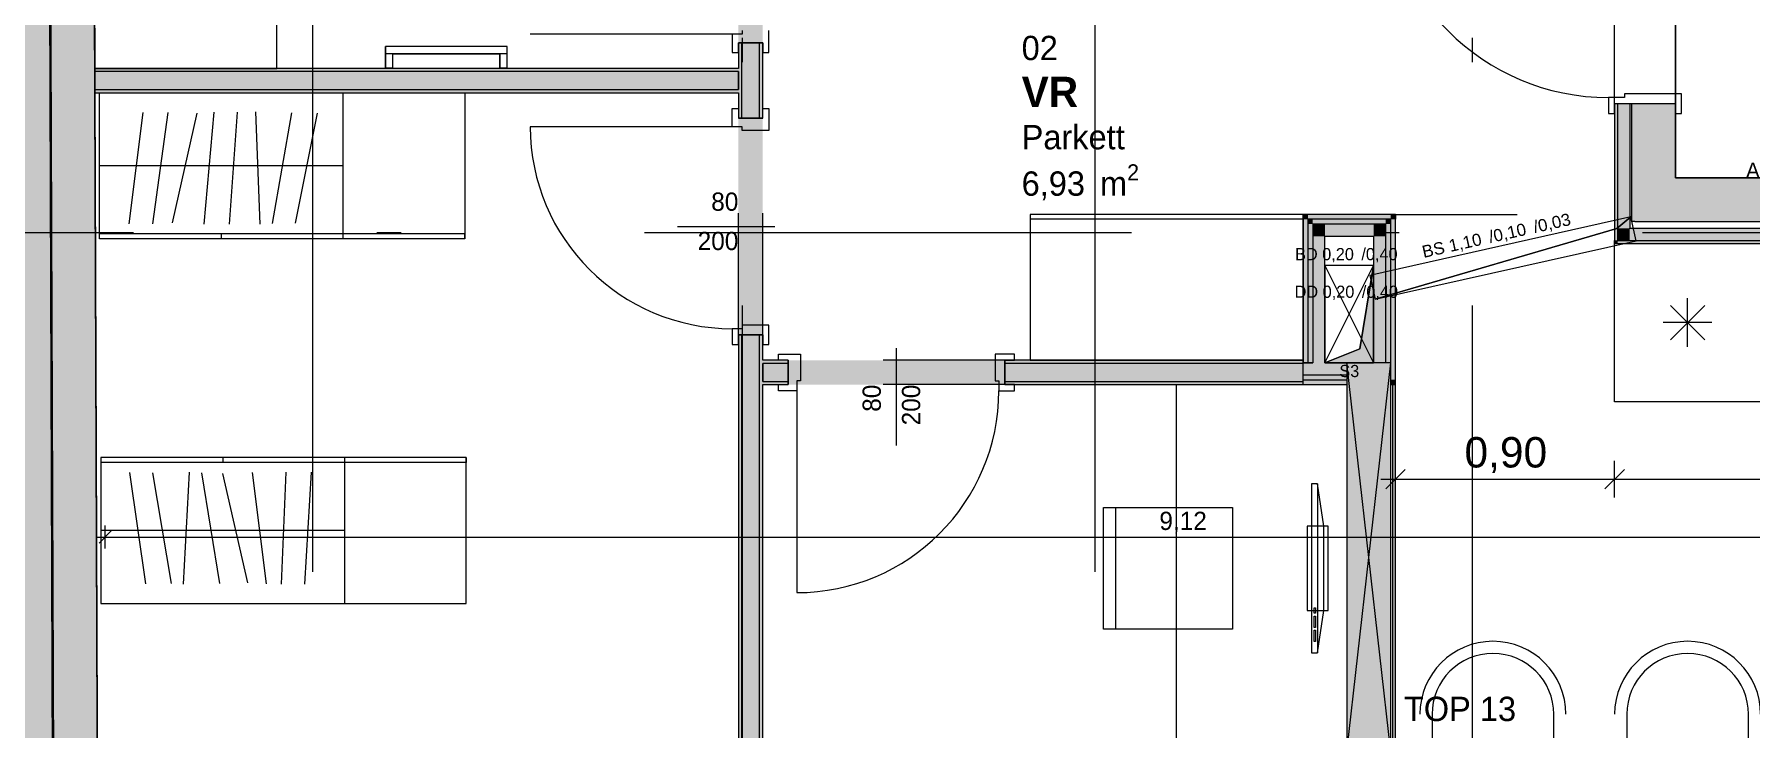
# Model space of a CAD drawing. Header units: metres. Extents: x -4 to 206, y -18 to 45.
# Drawn here: x 0.09 to 7.14, y -11.04 to -8.19 of the extents above; entities that cross this region are included whole.
import ezdxf

# ---------------------------------------------------------------- set-up
doc = ezdxf.new("R2010")
doc.units = ezdxf.units.M
doc.header["$MEASUREMENT"] = 0
for name, pattern in [('Achse', [0.004, 0.002, -0.001, 0, -0.001]), ('Schnittlinie', [0.006, 0.003, -0.0015, 0, -0.0015]), ('Strichlinie eng', [0.002, 0.0015, -0.0005]), ('Untersicht', [0.001, 0.0005, -0.0005])]:
    doc.linetypes.add(name, pattern=pattern)
for name, color, linetype in [('3._3.Stock PP STG1_1_000 Achsraster', 7, 'Continuous'), ('3._3.Stock PP STG1_1_110 Wand Aussen', 7, 'Continuous'), ('3._3.Stock PP STG1_1_120 Wand Innen tragend', 7, 'Continuous'), ('3._3.Stock PP STG1_1_130 Wand Innen', 7, 'Continuous'), ('3._3.Stock PP STG1_1_150 Stütze', 7, 'Continuous'), ('3._3.Stock PP STG1_1_170 Schachtwände', 7, 'Continuous'), ('3._3.Stock PP STG1_1_210 Decke', 7, 'Continuous'), ('3._3.Stock PP STG1_1_220 Bodenaufbau', 7, 'Continuous'), ('3._3.Stock PP STG1_1_270 Deckendurchbruchsymbol', 7, 'Continuous'), ('3._3.Stock PP STG1_1_510 Möblierung', 7, 'Continuous'), ('3._3.Stock PP STG1_1_530 Küche', 7, 'Continuous'), ('3._3.Stock PP STG1_1_540 Sanitäreinrichtung', 7, 'Continuous'), ('3._3.Stock PP STG1_1_810 Raum', 7, 'Continuous'), ('3._3.Stock PP STG1_1_815 Raumbegrenzung', 7, 'Continuous'), ('3._3.Stock PP STG1_1_851 Marker Schnitt', 7, 'Continuous'), ('3._3.Stock PP STG1_1_945 Einreichplan Beschriftung', 7, 'Continuous'), ('3._3.Stock PP STG1_1_950 Polierplan Bemaßung', 7, 'Continuous'), ('3._3.Stock PP STG1_1_950-1 Polierplan Bemaßung Küche', 7, 'Continuous')]:
    doc.layers.add(name, color=color, linetype=linetype)
doc.styles.add('ERSTELLTER_STIL_1', font='arial.ttf')
doc.styles.add('ERSTELLTER_STIL_2', font='')
doc.styles.add('ERSTELLTER_STIL_6', font='')
doc.styles.get('ERSTELLTER_STIL_2').set_extended_font_data('Eurostile')
doc.styles.get('ERSTELLTER_STIL_6').set_extended_font_data('Eurostile', bold=True)

msp = doc.modelspace()

# ---------------------------------------------------------------- hatches: boundary and pattern name
at = {"layer": '3._3.Stock PP STG1_1_110 Wand Aussen', "linetype": 'Continuous', "lineweight": 13, "true_color": 0xff6400}
msp.add_hatch(color=30, dxfattribs=at).paths.add_polyline_path([(0.1795, -14.875), (0.1255, -0.125), (0.0055, -0.125), (0.0595, -14.875)])
at = {"layer": '3._3.Stock PP STG1_1_110 Wand Aussen', "linetype": 'Continuous', "lineweight": 0, "true_color": 0x373737}
msp.add_hatch(color=250, dxfattribs=at).paths.add_polyline_path([(0.1845, -14.87), (0.1305, -0.13), (0.1255, -0.13), (0.1795, -14.87)])
at = {"layer": '3._3.Stock PP STG1_1_110 Wand Aussen', "linetype": 'Continuous', "lineweight": 13, "true_color": 0x3f7f02}
msp.add_hatch(color=76, dxfattribs=at).paths.add_polyline_path([(0.3111, -0.31), (0.1311, -0.31), (0.1839, -14.69), (0.3639, -14.69)])
at = {"layer": '3._3.Stock PP STG1_1_120 Wand Innen tragend', "linetype": 'Continuous', "lineweight": 13, "true_color": 0xfb02fe}
for points in [[(6.585, -9.0325), (6.5966, -9.0325), (6.5975, -9.0315), (6.5975, -8.47), (6.585, -8.47)], [(6.5966, -9.0325), (6.585, -9.0325), (6.585, -9.045)], [(6.5966, -9.0325), (6.585, -9.045), (6.5975, -9.045), (6.5975, -9.0325)], [(6.5975, -9.0315), (6.5966, -9.0325), (6.5975, -9.0325)], [(9.435, -9.0325), (6.5975, -9.0325), (6.5975, -9.045), (9.435, -9.045)]]:
    msp.add_hatch(color=6, dxfattribs=at).paths.add_polyline_path(points)
at = {"layer": '3._3.Stock PP STG1_1_120 Wand Innen tragend', "linetype": 'Continuous', "lineweight": 13, "true_color": 0xffaa00}
for points in [[(6.5975, -8.9825), (6.6429, -8.9825), (6.6475, -8.9775), (6.6475, -8.47), (6.5975, -8.47)], [(6.5975, -8.9825), (6.5975, -9.0315), (6.6429, -8.9825)], [(6.6475, -8.9825), (6.6429, -8.9825), (6.5975, -9.0315), (6.5975, -9.0325), (6.6475, -9.0325)], [(6.6475, -8.9775), (6.6429, -8.9825), (6.6475, -8.9825)], [(9.4475, -8.9825), (6.6475, -8.9825), (6.6475, -9.0325), (9.4475, -9.0325)]]:
    msp.add_hatch(color=40, dxfattribs=at).paths.add_polyline_path(points)
at = {"layer": '3._3.Stock PP STG1_1_120 Wand Innen tragend', "linetype": 'Continuous', "lineweight": 13, "true_color": 0x3f7f02}
for points in [[(6.655, -8.775), (6.835, -8.775), (6.835, -8.47), (6.655, -8.47)], [(6.655, -8.955), (6.6683, -8.955), (6.835, -8.775), (6.655, -8.775)], [(6.835, -8.775), (6.6683, -8.955), (6.835, -8.955)], [(9.505, -8.775), (6.835, -8.775), (6.835, -8.955), (9.505, -8.955)]]:
    msp.add_hatch(color=76, dxfattribs=at).paths.add_polyline_path(points)
at = {"layer": '3._3.Stock PP STG1_1_130 Wand Innen', "linetype": 'Continuous', "lineweight": 0, "true_color": 0xffffff}
for points in [[(3.085, -8.22), (3.085, -7.33), (2.985, -7.33), (2.985, -8.22)], [(3.085, -8.53), (2.985, -8.53), (2.985, -9.42), (3.085, -9.42)], [(3.19, -9.525), (3.19, -9.625), (4.08, -9.625), (4.08, -9.525)]]:
    msp.add_hatch(color=7, dxfattribs=at).paths.add_polyline_path(points)
at = {"layer": '3._3.Stock PP STG1_1_130 Wand Innen', "linetype": 'Continuous', "lineweight": 13, "true_color": 0xfb02fe}
for points in [[(2.9975, -8.22), (2.985, -8.22), (2.985, -8.53), (2.9975, -8.53)], [(3.0725, -8.53), (3.085, -8.53), (3.085, -8.22), (3.0725, -8.22)], [(2.985, -8.325), (0.3405, -8.325), (0.3406, -8.3375), (2.985, -8.3375)], [(0.3409, -8.425), (2.985, -8.425), (2.985, -8.4125), (0.3408, -8.4125)], [(2.985, -14.69), (2.9975, -14.69), (2.9975, -9.42), (2.985, -9.42)], [(3.0725, -9.42), (3.0725, -14.69), (3.085, -14.69), (3.085, -9.42)], [(3.085, -9.525), (3.085, -9.5375), (3.19, -9.5375), (3.19, -9.525)], [(4.08, -9.5375), (5.305, -9.5375), (5.305, -9.525), (4.08, -9.525)], [(3.19, -9.6125), (3.085, -9.6125), (3.085, -9.625), (3.19, -9.625)], [(4.08, -9.6125), (4.08, -9.625), (5.305, -9.625), (5.305, -9.6125)], [(5.685, -11.135), (5.685, -9.625), (5.6725, -9.625), (5.6725, -11.135)]]:
    msp.add_hatch(color=6, dxfattribs=at).paths.add_polyline_path(points)
at = {"layer": '3._3.Stock PP STG1_1_130 Wand Innen', "linetype": 'Continuous', "lineweight": 13, "true_color": 0xffaa00}
for points in [[(2.9975, -8.22), (2.9975, -8.53), (3.0725, -8.53), (3.0725, -8.22)], [(0.3408, -8.4125), (2.985, -8.4125), (2.985, -8.3375), (0.3406, -8.3375)], [(2.9975, -9.42), (2.9975, -14.69), (3.0725, -14.69), (3.0725, -9.42)], [(3.085, -9.6125), (3.19, -9.6125), (3.19, -9.5375), (3.085, -9.5375)], [(4.08, -9.6125), (5.305, -9.6125), (5.305, -9.5375), (4.08, -9.5375)]]:
    msp.add_hatch(color=40, dxfattribs=at).paths.add_polyline_path(points)
at = {"layer": '3._3.Stock PP STG1_1_150 Stütze', "linetype": 'Continuous', "lineweight": 13, "true_color": 0x3f7f02}
msp.add_hatch(color=76, dxfattribs=at).paths.add_polyline_path([(5.485, -11.135), (5.665, -11.135), (5.665, -9.535), (5.485, -9.535)])
at = {"layer": '3._3.Stock PP STG1_1_170 Schachtwände', "linetype": 'Continuous', "lineweight": 13, "true_color": 0xfb02fe}
for points in [[(5.325, -8.945), (5.305, -8.925), (5.305, -8.945)], [(5.325, -8.925), (5.305, -8.925), (5.325, -8.945)], [(5.305, -8.945), (5.305, -9.535), (5.325, -9.535), (5.325, -8.945)], [(5.325, -8.945), (5.665, -8.945), (5.665, -8.925), (5.325, -8.925)], [(5.345, -8.965), (5.325, -8.945), (5.325, -8.965)], [(5.345, -8.945), (5.325, -8.945), (5.345, -8.965)], [(5.345, -8.965), (5.645, -8.965), (5.645, -8.945), (5.345, -8.945)], [(5.645, -8.965), (5.665, -8.965), (5.665, -8.945)], [(5.645, -8.965), (5.665, -8.945), (5.645, -8.945)], [(5.665, -8.945), (5.685, -8.945), (5.685, -8.925)], [(5.665, -8.945), (5.685, -8.925), (5.665, -8.925)], [(5.665, -8.945), (5.665, -9.605), (5.685, -9.605), (5.685, -8.945)], [(5.325, -8.965), (5.325, -9.535), (5.345, -9.535), (5.345, -8.965)], [(5.665, -8.965), (5.645, -8.965), (5.645, -9.535), (5.665, -9.535)], [(5.305, -9.585), (5.305, -9.605), (5.485, -9.605), (5.485, -9.585)], [(5.305, -9.605), (5.305, -9.625), (5.485, -9.625), (5.485, -9.605)], [(5.665, -9.605), (5.685, -9.625), (5.685, -9.605)], [(5.665, -9.625), (5.685, -9.625), (5.665, -9.605)]]:
    msp.add_hatch(color=6, dxfattribs=at).paths.add_polyline_path(points)
at = {"layer": '3._3.Stock PP STG1_1_170 Schachtwände', "linetype": 'Continuous', "lineweight": 13, "true_color": 0xffaa00}
for points in [[(5.395, -9.015), (5.345, -8.965), (5.345, -9.015)], [(5.395, -8.965), (5.345, -8.965), (5.395, -9.015)], [(5.345, -9.015), (5.345, -9.535), (5.395, -9.535), (5.395, -9.015)], [(5.395, -9.015), (5.595, -9.015), (5.595, -8.965), (5.395, -8.965)], [(5.595, -9.015), (5.645, -9.015), (5.645, -8.965)], [(5.595, -9.015), (5.645, -8.965), (5.595, -8.965)], [(5.595, -9.015), (5.595, -9.535), (5.645, -9.535), (5.645, -9.015)], [(5.305, -9.535), (5.305, -9.585), (5.485, -9.585), (5.485, -9.535)]]:
    msp.add_hatch(color=40, dxfattribs=at).paths.add_polyline_path(points)
at = {"layer": '3._3.Stock PP STG1_1_270 Deckendurchbruchsymbol', "linetype": 'Continuous', "lineweight": 0}
msp.add_hatch(color=8, dxfattribs=at).paths.add_polyline_path([(5.395, -9.535), (5.595, -9.535), (5.595, -9.135), (5.5379, -9.4779)])

# ---------------------------------------------------------------- linework, layer by layer
at = {"layer": '3._3.Stock PP STG1_1_000 Achsraster', "color": 5, "linetype": 'Achse', "lineweight": 0, "ltscale": 1000}
for p, q in [((3, 3), (3, -18)), ((6, 3), (6, -18)), ((-1.5, -9), (21, -9))]:
    msp.add_line(p, q, dxfattribs=at)
at = {"layer": '3._3.Stock PP STG1_1_110 Wand Aussen', "color": 7, "linetype": 'Continuous', "lineweight": 13, "ltscale": 1000}
msp.add_line((0.1255, -0.13), (0.1795, -14.87), dxfattribs=at)
at = {"layer": '3._3.Stock PP STG1_1_110 Wand Aussen', "color": 7, "linetype": 'Continuous', "lineweight": 18, "ltscale": 1000}
msp.add_line((0.1311, -0.31), (0.1839, -14.69), dxfattribs=at)
at = {"layer": '3._3.Stock PP STG1_1_110 Wand Aussen', "color": 7, "linetype": 'Continuous', "lineweight": 18, "ltscale": 1000, "flags": 128}
msp.add_lwpolyline([(0.3639, -14.69), (0.3328, -6.225)], dxfattribs=at)
at = {"layer": '3._3.Stock PP STG1_1_120 Wand Innen tragend', "color": 8, "linetype": 'Continuous', "lineweight": 13, "ltscale": 1000}
for p, q in [((6.585, -8.47), (6.585, -7.48)), ((6.835, -8.47), (6.835, -7.48))]:
    msp.add_line(p, q, dxfattribs=at)
at = {"layer": '3._3.Stock PP STG1_1_120 Wand Innen tragend', "color": 7, "linetype": 'Continuous', "lineweight": 13, "ltscale": 1000}
for p, q in [((6.625, -8.445), (6.56, -8.445)), ((6.56, -8.445), (6.56, -8.51)), ((6.86, -8.43), (6.625, -8.43)), ((6.625, -8.43), (6.625, -8.445)), ((6.86, -8.51), (6.86, -8.43)), ((6.56, -8.51), (6.585, -8.51)), ((6.585, -8.47), (6.5975, -8.47)), ((6.585, -8.51), (6.585, -8.47)), ((6.585, -8.47), (6.835, -8.47)), ((6.585, -8.47), (6.5975, -8.47)), ((6.585, -8.47), (6.5975, -8.47)), ((6.5975, -8.47), (6.5975, -8.9825)), ((6.5975, -8.47), (6.6475, -8.47)), ((6.5975, -8.47), (6.6475, -8.47)), ((6.5975, -8.47), (6.6475, -8.47)), ((6.6475, -8.47), (6.6475, -8.955)), ((6.6475, -8.47), (6.655, -8.47)), ((6.6475, -8.47), (6.655, -8.47)), ((6.6475, -8.47), (6.655, -8.47)), ((6.835, -8.47), (6.835, -8.51)), ((6.835, -8.51), (6.86, -8.51)), ((6.6475, -8.955), (6.6475, -8.9775)), ((6.6475, -8.955), (6.6475, -8.9775)), ((6.5975, -8.9825), (6.5975, -9.0315)), ((6.5975, -8.9825), (6.5975, -9.0315)), ((6.6475, -8.9775), (6.6475, -8.9825)), ((6.6475, -8.9775), (6.6475, -8.9825)), ((6.6475, -8.9825), (6.655, -8.9825)), ((6.655, -8.9825), (9.4975, -8.9825)), ((6.5975, -9.0315), (6.5975, -9.0325)), ((6.5975, -9.0315), (6.5975, -9.0325)), ((6.5975, -9.0325), (6.6475, -9.0325)), ((6.6475, -9.0325), (9.4475, -9.0325))]:
    msp.add_line(p, q, dxfattribs=at)
at = {"layer": '3._3.Stock PP STG1_1_120 Wand Innen tragend', "color": 7, "linetype": 'Continuous', "lineweight": 18, "ltscale": 1000}
for p, q in [((6.655, -8.47), (6.655, -8.775)), ((6.655, -8.47), (6.835, -8.47)), ((6.655, -8.47), (6.835, -8.47)), ((6.655, -8.47), (6.835, -8.47)), ((6.655, -8.775), (6.655, -8.955)), ((6.655, -8.775), (6.655, -8.955)), ((6.6683, -8.955), (6.655, -8.955)), ((6.6683, -8.955), (6.835, -8.955)), ((6.835, -8.955), (9.505, -8.955))]:
    msp.add_line(p, q, dxfattribs=at)
at = {"layer": '3._3.Stock PP STG1_1_120 Wand Innen tragend', "color": 7, "linetype": 'Continuous', "lineweight": 13, "ltscale": 1000, "flags": 128}
for points in [[(6.585, -8.47), (6.585, -9.0325)], [(6.585, -9.045), (6.585, -9.0325)], [(6.585, -9.045), (9.435, -9.045)]]:
    msp.add_lwpolyline(points, dxfattribs=at)
at = {"layer": '3._3.Stock PP STG1_1_120 Wand Innen tragend', "color": 7, "linetype": 'Continuous', "lineweight": 18, "ltscale": 1000, "flags": 128}
for points in [[(6.835, -8.775), (6.835, -8.47)], [(13.295, -8.775), (6.835, -8.775)]]:
    msp.add_lwpolyline(points, dxfattribs=at)
at = {"layer": '3._3.Stock PP STG1_1_120 Wand Innen tragend', "color": 7, "linetype": 'Continuous', "lineweight": 13, "ltscale": 1000}
msp.add_arc((6.56, -7.515), 0.93, 180, 270, dxfattribs=at)
at = {"layer": '3._3.Stock PP STG1_1_130 Wand Innen', "color": 8, "linetype": 'Untersicht', "lineweight": 13, "ltscale": 1000}
for p, q in [((2.985, -7.33), (2.985, -8.22)), ((3.085, -7.33), (3.085, -8.22)), ((2.985, -9.42), (2.985, -8.53)), ((3.085, -9.42), (3.085, -8.53)), ((4.08, -9.525), (3.19, -9.525)), ((4.08, -9.625), (3.19, -9.625))]:
    msp.add_line(p, q, dxfattribs=at)
at = {"layer": '3._3.Stock PP STG1_1_130 Wand Innen', "color": 7, "linetype": 'Continuous', "lineweight": 13, "ltscale": 1000}
for p, q in [((3, -8.17), (3, -8.185)), ((3.11, -8.26), (3.11, -8.17)), ((2.96, -8.185), (2.13, -8.185)), ((3, -8.185), (2.96, -8.185)), ((2.96, -8.185), (2.96, -8.26)), ((2.985, -8.26), (2.985, -8.22)), ((2.985, -8.22), (3.085, -8.22)), ((3.085, -8.22), (3.085, -8.26)), ((2.96, -8.26), (2.985, -8.26)), ((3.085, -8.26), (3.11, -8.26)), ((2.96, -8.565), (2.96, -8.49)), ((2.96, -8.49), (2.985, -8.49)), ((2.985, -8.49), (2.985, -8.53)), ((2.985, -8.53), (3.085, -8.53)), ((3.085, -8.53), (3.085, -8.49)), ((3.085, -8.49), (3.11, -8.49)), ((3.11, -8.49), (3.11, -8.58)), ((2.96, -8.565), (2.13, -8.565)), ((3, -8.565), (2.96, -8.565)), ((3, -8.58), (3, -8.565)), ((3.11, -8.58), (3, -8.58)), ((2.735, -8.975), (3.135, -8.975)), ((3, -9.395), (2.96, -9.395)), ((2.96, -9.395), (2.96, -9.46)), ((2.985, -9.46), (2.985, -9.42)), ((2.985, -9.42), (3.085, -9.42)), ((3.11, -9.38), (3, -9.38)), ((3, -9.38), (3, -9.395)), ((3.085, -9.42), (3.085, -9.46)), ((3.11, -9.46), (3.11, -9.38)), ((2.96, -9.46), (2.985, -9.46)), ((3.085, -9.46), (3.11, -9.46)), ((3.15, -9.525), (3.15, -9.5)), ((3.15, -9.5), (3.24, -9.5)), ((3.24, -9.5), (3.24, -9.61)), ((3.635, -9.875), (3.635, -9.475)), ((4.04, -9.5), (4.04, -9.61)), ((4.12, -9.5), (4.04, -9.5)), ((4.12, -9.525), (4.12, -9.5)), ((3.19, -9.525), (3.15, -9.525)), ((3.19, -9.625), (3.19, -9.525)), ((4.08, -9.625), (4.08, -9.525)), ((4.08, -9.525), (4.12, -9.525)), ((3.15, -9.65), (3.15, -9.625)), ((3.15, -9.625), (3.19, -9.625)), ((3.225, -9.65), (3.15, -9.65)), ((3.24, -9.61), (3.225, -9.61)), ((3.225, -9.61), (3.225, -9.65)), ((3.225, -9.65), (3.225, -10.48)), ((4.04, -9.61), (4.055, -9.61)), ((4.055, -9.61), (4.055, -9.65)), ((4.055, -9.65), (4.12, -9.65)), ((4.12, -9.625), (4.08, -9.625)), ((4.12, -9.65), (4.12, -9.625))]:
    msp.add_line(p, q, dxfattribs=at)
at = {"layer": '3._3.Stock PP STG1_1_130 Wand Innen', "color": 7, "linetype": 'Continuous', "lineweight": 18, "ltscale": 1000}
for p, q in [((2.9975, -8.22), (2.985, -8.22)), ((2.9975, -8.22), (2.985, -8.22)), ((2.9975, -8.22), (2.985, -8.22)), ((2.9975, -8.22), (2.9975, -8.53)), ((3.0725, -8.22), (2.9975, -8.22)), ((3.0725, -8.22), (2.9975, -8.22)), ((3.0725, -8.22), (2.9975, -8.22)), ((3.0725, -8.53), (3.0725, -8.22)), ((3.085, -8.22), (3.0725, -8.22)), ((3.085, -8.22), (3.0725, -8.22)), ((3.085, -8.22), (3.0725, -8.22)), ((2.985, -8.3375), (0.3406, -8.3375)), ((0.3408, -8.4125), (2.985, -8.4125)), ((2.9975, -8.53), (2.985, -8.53)), ((2.9975, -8.53), (2.985, -8.53)), ((2.9975, -8.53), (2.985, -8.53)), ((3.0725, -8.53), (2.9975, -8.53)), ((3.0725, -8.53), (2.9975, -8.53)), ((3.0725, -8.53), (2.9975, -8.53)), ((3.085, -8.53), (3.0725, -8.53)), ((3.085, -8.53), (3.0725, -8.53)), ((3.085, -8.53), (3.0725, -8.53)), ((2.9975, -9.42), (2.985, -9.42)), ((2.9975, -9.42), (2.985, -9.42)), ((2.9975, -9.42), (2.985, -9.42)), ((2.9975, -9.42), (2.9975, -14.69)), ((3.0725, -9.42), (2.9975, -9.42)), ((3.0725, -9.42), (2.9975, -9.42)), ((3.0725, -9.42), (2.9975, -9.42)), ((3.0725, -14.69), (3.0725, -9.42)), ((3.085, -9.42), (3.0725, -9.42)), ((3.085, -9.42), (3.0725, -9.42)), ((3.085, -9.42), (3.0725, -9.42)), ((3.19, -9.5375), (3.085, -9.5375)), ((3.19, -9.525), (3.19, -9.5375)), ((3.19, -9.525), (3.19, -9.5375)), ((3.19, -9.525), (3.19, -9.5375)), ((3.19, -9.5375), (3.19, -9.6125)), ((3.19, -9.5375), (3.19, -9.6125)), ((3.19, -9.5375), (3.19, -9.6125)), ((4.08, -9.525), (4.08, -9.5375)), ((4.08, -9.525), (4.08, -9.5375)), ((4.08, -9.525), (4.08, -9.5375)), ((5.305, -9.5375), (4.08, -9.5375)), ((4.08, -9.5375), (4.08, -9.6125)), ((4.08, -9.5375), (4.08, -9.6125)), ((4.08, -9.5375), (4.08, -9.6125)), ((3.085, -9.6125), (3.19, -9.6125)), ((3.19, -9.6125), (3.19, -9.625)), ((3.19, -9.6125), (3.19, -9.625)), ((3.19, -9.6125), (3.19, -9.625)), ((4.08, -9.6125), (5.305, -9.6125)), ((4.08, -9.6125), (4.08, -9.625)), ((4.08, -9.6125), (4.08, -9.625)), ((4.08, -9.6125), (4.08, -9.625)), ((5.6725, -9.625), (5.6725, -11.135))]:
    msp.add_line(p, q, dxfattribs=at)
at = {"layer": '3._3.Stock PP STG1_1_130 Wand Innen', "color": 7, "linetype": 'Continuous', "lineweight": 18, "ltscale": 1000, "flags": 128}
for points in [[(2.985, -8.22), (2.985, -8.325)], [(3.085, -8.53), (3.085, -8.22)], [(2.985, -8.325), (0.3405, -8.325)], [(0.3405, -8.325), (0.3409, -8.425)], [(2.985, -8.4125), (2.985, -8.3375)], [(2.985, -8.3375), (2.985, -8.4125)], [(0.3409, -8.425), (2.985, -8.425)], [(2.985, -8.425), (2.985, -8.53)], [(2.985, -9.42), (2.985, -14.69)], [(3.085, -9.525), (3.085, -9.42)], [(3.19, -9.525), (3.085, -9.525)], [(3.085, -9.6125), (3.085, -9.5375)], [(3.085, -9.5375), (3.085, -9.6125)], [(5.305, -9.525), (4.08, -9.525)], [(5.305, -9.625), (5.305, -9.525)], [(3.085, -14.69), (3.085, -9.625)], [(3.085, -9.625), (3.19, -9.625)], [(4.08, -9.625), (5.305, -9.625)], [(5.685, -9.625), (5.665, -9.625)], [(5.685, -11.135), (5.685, -9.625)]]:
    msp.add_lwpolyline(points, dxfattribs=at)
at = {"layer": '3._3.Stock PP STG1_1_130 Wand Innen', "color": 7, "linetype": 'Continuous', "lineweight": 13, "ltscale": 1000}
for centre, start, end in [((2.96, -8.565), 180, 270), ((3.225, -9.65), 270, 0)]:
    msp.add_arc(centre, 0.83, start, end, dxfattribs=at)
at = {"layer": '3._3.Stock PP STG1_1_150 Stütze', "color": 7, "linetype": 'Continuous', "lineweight": 13, "ltscale": 1000}
for p, q in [((5.485, -11.135), (5.665, -9.535)), ((5.665, -11.135), (5.485, -9.535))]:
    msp.add_line(p, q, dxfattribs=at)
at = {"layer": '3._3.Stock PP STG1_1_150 Stütze', "color": 7, "linetype": 'Continuous', "lineweight": 18, "ltscale": 1000, "flags": 128}
msp.add_lwpolyline([(5.485, -11.135), (5.665, -11.135), (5.665, -9.535), (5.485, -9.535)], close=True, dxfattribs=at)
at = {"layer": '3._3.Stock PP STG1_1_170 Schachtwände', "color": 7, "linetype": 'Continuous', "lineweight": 18, "ltscale": 1000}
for p, q in [((5.345, -8.945), (5.325, -8.945)), ((5.325, -8.945), (5.325, -8.965)), ((5.645, -8.945), (5.345, -8.945)), ((5.665, -8.945), (5.645, -8.945)), ((5.665, -8.965), (5.665, -8.945)), ((5.325, -8.965), (5.325, -9.535)), ((5.345, -8.965), (5.345, -9.015)), ((5.395, -8.965), (5.345, -8.965)), ((5.345, -8.965), (5.345, -9.015)), ((5.345, -9.015), (5.345, -9.535)), ((5.595, -8.965), (5.395, -8.965)), ((5.645, -8.965), (5.595, -8.965)), ((5.645, -9.015), (5.645, -8.965)), ((5.645, -9.015), (5.645, -8.965)), ((5.645, -9.535), (5.645, -9.015)), ((5.665, -9.535), (5.665, -8.965)), ((5.305, -9.585), (5.485, -9.585)), ((5.305, -9.605), (5.485, -9.605))]:
    msp.add_line(p, q, dxfattribs=at)
at = {"layer": '3._3.Stock PP STG1_1_170 Schachtwände', "color": 7, "linetype": 'Continuous', "lineweight": 18, "ltscale": 1000, "flags": 128}
for points in [[(5.305, -8.925), (5.305, -8.945)], [(5.685, -8.925), (5.305, -8.925)], [(5.305, -8.945), (5.305, -9.535)], [(5.685, -8.925), (5.685, -8.945)], [(5.685, -9.605), (5.685, -8.945)], [(5.395, -9.015), (5.595, -9.015)], [(5.395, -9.535), (5.395, -9.015)], [(5.595, -9.015), (5.595, -9.535)], [(5.345, -9.535), (5.305, -9.535)], [(5.305, -9.585), (5.305, -9.535)], [(5.305, -9.535), (5.325, -9.535)], [(5.305, -9.605), (5.305, -9.585)], [(5.325, -9.535), (5.345, -9.535)], [(5.485, -9.535), (5.395, -9.535)], [(5.305, -9.625), (5.305, -9.605)], [(5.305, -9.625), (5.485, -9.625)], [(5.665, -9.625), (5.685, -9.625)], [(5.685, -9.625), (5.685, -9.605)]]:
    msp.add_lwpolyline(points, dxfattribs=at)
at = {"layer": '3._3.Stock PP STG1_1_210 Decke', "color": 7, "linetype": 'Continuous', "lineweight": 13, "ltscale": 1000, "true_color": 0xf4f4f4, "flags": 128}
msp.add_lwpolyline([(3.625, -0.13), (0.1305, -0.13), (0.1845, -14.87), (5.505, -14.87), (5.505, -15.84), (13.475, -15.84), (13.475, -14.87), (18.8055, -14.87), (18.8546, -0.13), (15.325, -0.13), (15.325, -0.53), (12.96, -0.53), (12.96, 0.67), (6.02, 0.67), (6.02, -0.53), (3.625, -0.53)], close=True, dxfattribs=at)
msp.add_lwpolyline([(3.625, -0.13), (0.1305, -0.13), (0.1845, -14.87), (5.505, -14.87), (5.505, -15.84), (13.475, -15.84), (13.475, -14.87), (18.8055, -14.87), (18.8546, -0.13), (15.325, -0.13), (15.325, -0.53), (12.96, -0.53), (12.96, 0.67), (6.02, 0.67), (6.02, -0.53), (3.625, -0.53)], close=True, dxfattribs=at)
msp.add_lwpolyline([(3.625, -0.13), (0.1305, -0.13), (0.1845, -14.87), (5.505, -14.87), (5.505, -15.84), (13.475, -15.84), (13.475, -14.87), (18.8055, -14.87), (18.8546, -0.13), (15.325, -0.13), (15.325, -0.53), (12.96, -0.53), (12.96, 0.67), (6.02, 0.67), (6.02, -0.53), (3.625, -0.53)], close=True, dxfattribs=at)
at = {"layer": '3._3.Stock PP STG1_1_220 Bodenaufbau', "color": 7, "linetype": 'Continuous', "lineweight": 13, "ltscale": 1000, "true_color": 0xf4f4f4, "flags": 128}
for points in [[(3.445, -0.31), (0.3111, -0.31), (0.3639, -14.69), (5.685, -14.69), (5.685, -15.66), (13.295, -15.66), (13.295, -14.69), (18.6261, -14.69), (18.674, -0.31), (15.505, -0.31), (15.505, -0.71), (12.78, -0.71), (12.78, 0.49), (6.2, 0.49), (6.2, -0.71), (3.445, -0.71)], [(6.835, -6.225), (8.1675, -6.225), (8.1675, -5.805), (8.745, -5.805), (8.745, -3.865), (11.105, -3.865), (11.105, -6.225), (13.385, -6.225), (13.385, -8.775), (6.835, -8.775)], [(6.835, -8.775), (8.105, -8.775), (8.105, -7.555), (12.165, -7.555), (12.165, -8.775), (13.385, -8.775), (13.385, -6.225), (11.105, -6.225), (11.105, -6.045), (8.975, -6.045), (8.975, -6.225), (6.835, -6.225)]]:
    msp.add_lwpolyline(points, close=True, dxfattribs=at)
at = {"layer": '3._3.Stock PP STG1_1_270 Deckendurchbruchsymbol', "color": 7, "linetype": 'Strichlinie eng', "lineweight": 13, "ltscale": 1000}
for p, q in [((5.395, -9.535), (5.595, -9.135)), ((5.395, -9.135), (5.595, -9.535))]:
    msp.add_line(p, q, dxfattribs=at)
at = {"layer": '3._3.Stock PP STG1_1_270 Deckendurchbruchsymbol', "color": 1, "linetype": 'Continuous', "lineweight": 0, "ltscale": 1000, "flags": 128}
for points in [[(6.5941, -8.9828), (6.6523, -8.9359), (5.5789, -9.1765), (5.6008, -9.2741)], [(5.6008, -9.2741), (6.6742, -9.0335), (6.6523, -8.9359), (6.5941, -8.9828)]]:
    msp.add_lwpolyline(points, close=True, dxfattribs=at)
at = {"layer": '3._3.Stock PP STG1_1_270 Deckendurchbruchsymbol', "color": 7, "linetype": 'Continuous', "lineweight": 13, "ltscale": 1000, "flags": 128}
for points in [[(5.5379, -9.4779), (5.595, -9.135), (5.395, -9.135), (5.395, -9.535)], [(5.395, -9.535), (5.595, -9.535), (5.595, -9.135), (5.5379, -9.4779)]]:
    msp.add_lwpolyline(points, close=True, dxfattribs=at)
at = {"layer": '3._3.Stock PP STG1_1_270 Deckendurchbruchsymbol', "color": 7, "linetype": 'Strichlinie eng', "lineweight": 13, "ltscale": 1000, "flags": 128}
msp.add_lwpolyline([(5.595, -9.535), (5.595, -9.135), (5.395, -9.135), (5.395, -9.535)], close=True, dxfattribs=at)
at = {"layer": '3._3.Stock PP STG1_1_510 Möblierung', "color": 8, "linetype": 'Continuous', "lineweight": 13, "ltscale": 1000, "true_color": 0x7e7f7f}
for p, q in [((1.3609, -9.025), (1.3609, -8.425)), ((0.4819, -8.964), (0.5399, -8.506)), ((0.5796, -8.9637), (0.6422, -8.5063)), ((0.6603, -8.9603), (0.7615, -8.5097)), ((0.7905, -8.965), (0.8313, -8.505)), ((0.895, -8.9653), (0.9268, -8.5047)), ((1.0197, -8.9657), (1.0021, -8.5043)), ((1.0714, -8.9625), (1.1504, -8.5075)), ((1.1653, -8.9613), (1.2565, -8.5087)), ((1.3609, -8.725), (0.3609, -8.725)), ((5.305, -8.945), (4.1834, -8.945)), ((1.8609, -9.005), (0.3609, -9.005)), ((0.8609, -9.025), (0.8609, -9.005)), ((1.3609, -9.025), (1.3609, -9.005)), ((1.8609, -9.025), (1.8609, -9.005)), ((0.8664, -9.925), (0.8664, -9.945)), ((1.3664, -9.925), (1.3664, -9.945)), ((1.3664, -9.925), (1.3664, -10.525)), ((1.8664, -9.925), (1.8664, -9.945)), ((1.8664, -9.945), (0.3664, -9.945)), ((0.4832, -9.9865), (0.5496, -10.4435)), ((0.578, -9.9874), (0.6548, -10.4426)), ((0.7283, -9.9844), (0.7045, -10.4456)), ((0.7797, -9.9871), (0.8531, -10.4429)), ((0.8651, -9.9899), (0.9677, -10.4401)), ((0.9874, -9.986), (1.0454, -10.444)), ((1.1259, -9.9843), (1.1069, -10.4457)), ((1.2297, -9.9845), (1.2031, -10.4455)), ((5.365, -10.0332), (5.365, -10.7268)), ((4.535, -10.13), (4.535, -10.63)), ((1.3664, -10.225), (0.3664, -10.225)), ((5.35, -10.565), (5.35, -10.5419)), ((5.35, -10.5419), (5.3563, -10.5419)), ((5.3563, -10.565), (5.35, -10.565)), ((5.35, -10.6228), (5.35, -10.5765)), ((5.35, -10.5765), (5.3563, -10.5765)), ((5.3563, -10.5419), (5.3563, -10.565)), ((5.3563, -10.5765), (5.3563, -10.6228)), ((5.3563, -10.6228), (5.35, -10.6228)), ((5.35, -10.6806), (5.35, -10.6344)), ((5.35, -10.6344), (5.3563, -10.6344)), ((5.3563, -10.6344), (5.3563, -10.6806)), ((5.3563, -10.6806), (5.35, -10.6806))]:
    msp.add_line(p, q, dxfattribs=at)
at = {"layer": '3._3.Stock PP STG1_1_510 Möblierung', "color": 8, "linetype": 'Continuous', "lineweight": 13, "ltscale": 1000, "true_color": 0x7e7f7f, "flags": 128}
for points in [[(1.8609, -9.025), (0.3609, -9.025), (0.3609, -8.425), (1.8609, -8.425)], [(5.305, -8.925), (4.1834, -8.925), (4.1834, -9.525), (5.305, -9.525)], [(4.785, -11.135), (4.785, -9.625), (5.485, -9.625), (5.485, -11.135)], [(1.8664, -9.925), (0.3664, -9.925), (0.3664, -10.525), (1.8664, -10.525)], [(5.34, -10.0332), (5.34, -10.7268), (5.365, -10.7268), (5.39, -10.5534), (5.39, -10.2066), (5.365, -10.0332)], [(5.015, -10.13), (5.015, -10.63), (4.485, -10.63), (4.485, -10.13)], [(5.3216, -10.2066), (5.3216, -10.5534), (5.4084, -10.5534), (5.4084, -10.2066)]]:
    msp.add_lwpolyline(points, close=True, dxfattribs=at)
for points in [[(5.835, -11.23), (6.335, -11.23), (6.335, -10.98, 1), (5.835, -10.98)], [(6.635, -11.23), (7.135, -11.23), (7.135, -10.98, 1), (6.635, -10.98)]]:
    msp.add_lwpolyline(points, format="xyb", close=True, dxfattribs=at)
at = {"layer": '3._3.Stock PP STG1_1_510 Möblierung', "color": 8, "linetype": 'Continuous', "lineweight": 13, "ltscale": 1000, "true_color": 0x7e7f7f}
for centre in [(6.085, -10.98), (6.885, -10.98)]:
    msp.add_arc(centre, 0.3, 0, 180, dxfattribs=at)
at = {"layer": '3._3.Stock PP STG1_1_530 Küche', "color": 150, "linetype": 'Continuous', "lineweight": 13, "ltscale": 1000, "true_color": 0x0f7ffe}
for p, q in [((6.9557, -9.4407), (6.8143, -9.2993)), ((6.8143, -9.4407), (6.9557, -9.2993)), ((6.885, -9.47), (6.885, -9.27)), ((6.985, -9.37), (6.785, -9.37))]:
    msp.add_line(p, q, dxfattribs=at)
at = {"layer": '3._3.Stock PP STG1_1_530 Küche', "color": 150, "linetype": 'Continuous', "lineweight": 13, "ltscale": 1000, "true_color": 0x0f7ffe, "flags": 128}
msp.add_lwpolyline([(7.185, -9.695), (6.585, -9.695), (6.585, -9.045), (7.185, -9.045)], close=True, dxfattribs=at)
at = {"layer": '3._3.Stock PP STG1_1_540 Sanitäreinrichtung', "color": 150, "linetype": 'Continuous', "lineweight": 13, "ltscale": 1000, "true_color": 0x0f7ffe}
for p, q in [((1.535, -8.3247), (1.535, -8.2347)), ((2.035, -8.2347), (1.535, -8.2347)), ((2.035, -8.3247), (2.035, -8.2347)), ((2.035, -8.2647), (1.535, -8.2647)), ((1.565, -8.3247), (1.565, -8.2647)), ((2.005, -8.3247), (2.005, -8.2647)), ((1.565, -8.3247), (1.535, -8.3247)), ((2.035, -8.3247), (2.005, -8.3247))]:
    msp.add_line(p, q, dxfattribs=at)
at = {"layer": '3._3.Stock PP STG1_1_540 Sanitäreinrichtung', "color": 150, "linetype": 'Continuous', "lineweight": 13, "ltscale": 1000, "true_color": 0x0f7ffe, "flags": 128}
for points in [[(0.3332, -6.325), (0.3405, -8.325), (1.0894, -8.325), (1.0832, -6.325)], [(2.035, -8.3247), (2.035, -8.2347), (1.535, -8.2347), (1.535, -8.3247), (1.565, -8.3247), (1.565, -8.2647), (2.005, -8.2647), (2.005, -8.3247)]]:
    msp.add_lwpolyline(points, close=True, dxfattribs=at)
at = {"layer": '3._3.Stock PP STG1_1_815 Raumbegrenzung', "color": 8, "linetype": 'Untersicht', "lineweight": 13, "ltscale": 1000}
msp.add_line((5.685, -8.925), (6.585, -8.925), dxfattribs=at)
at = {"layer": '3._3.Stock PP STG1_1_851 Marker Schnitt', "color": 7, "linetype": 'Schnittlinie', "lineweight": 13, "ltscale": 1000}
for p, q in [((1.235, 4.805), (1.235, -18)), ((4.45, 4.805), (4.45, -18))]:
    msp.add_line(p, q, dxfattribs=at)
at = {"layer": '3._3.Stock PP STG1_1_950 Polierplan Bemaßung', "color": 7, "linetype": 'Continuous', "lineweight": 13, "ltscale": 1000}
for p, q in [((0.3838, -10.2983), (0.3838, -10.2045)), ((0.3463, -10.2514), (0.3838, -10.2514)), ((0.4088, -10.2264), (0.3588, -10.2764)), ((0.3838, -10.2514), (9.505, -10.2514))]:
    msp.add_line(p, q, dxfattribs=at)
at = {"layer": '3._3.Stock PP STG1_1_950-1 Polierplan Bemaßung Küche', "color": 150, "linetype": 'Continuous', "lineweight": 13, "ltscale": 1000, "true_color": 0x0f7ffe}
for p, q in [((5.685, -10.0888), (5.685, -9.9388)), ((6.585, -10.0888), (6.585, -9.9388)), ((5.725, -9.9738), (5.645, -10.0538)), ((6.625, -9.9738), (6.545, -10.0538)), ((5.625, -10.0138), (5.685, -10.0138)), ((5.685, -10.0138), (6.585, -10.0138)), ((6.585, -10.0138), (8.785, -10.0138))]:
    msp.add_line(p, q, dxfattribs=at)

# ---------------------------------------------------------------- texts
at = {"layer": '3._3.Stock PP STG1_1_130 Wand Innen', "color": 7, "linetype": 'Continuous', "lineweight": 13, "char_height": 0.075, "attachment_point": 9, "style": 'ERSTELLTER_STIL_2'}
for s, insert in [('\\A1;{\\pqr;\\pt0;\\fEurostile|b0|i0|c0|p0;\\W1.000000;80}', (2.985, -8.9114)), ('\\A1;{\\pqr;\\pt0;\\fEurostile|b0|i0|c0|p0;\\W1.000000;200}', (2.985, -9.073))]:
    msp.add_mtext(s, dxfattribs=dict(at, insert=insert))
at = {"layer": '3._3.Stock PP STG1_1_130 Wand Innen', "color": 7, "linetype": 'Continuous', "lineweight": 13, "char_height": 0.075, "attachment_point": 9, "rotation": 90, "style": 'ERSTELLTER_STIL_2'}
for s, insert in [('\\A1;{\\pqr;\\pt0;\\fEurostile|b0|i0|c0|p0;\\W1.000000;80}', (3.5714, -9.625)), ('\\A1;{\\pqr;\\pt0;\\fEurostile|b0|i0|c0|p0;\\W1.000000;200}', (3.733, -9.625))]:
    msp.add_mtext(s, dxfattribs=dict(at, insert=insert))
at = {"layer": '3._3.Stock PP STG1_1_270 Deckendurchbruchsymbol', "color": 1, "linetype": 'Continuous', "lineweight": 0, "insert": (6.114, -9.049), "char_height": 0.05, "attachment_point": 8, "rotation": 12.63445, "style": 'ERSTELLTER_STIL_1'}
msp.add_mtext('\\A1;{\\pqc;\\pt0;\\fArial|b0|i0|c0|p0;\\W1.000000;BS 1,10\\fArial|b0|i0|c0|p0;\\W1.000000;\\A1{\\H.66x;\\S^  ;}\\fArial|b0|i0|c0|p0;\\W1.000000; /0,10\\fArial|b0|i0|c0|p0;\\W1.000000;\\A1{\\H.66x;\\S^  ;}\\fArial|b0|i0|c0|p0;\\W1.000000; /0,03\\fArial|b0|i0|c0|p0;\\W1.000000;\\A1{\\H.66x;\\S^  ;}}', dxfattribs=at)
at = {"layer": '3._3.Stock PP STG1_1_270 Deckendurchbruchsymbol', "color": 1, "linetype": 'Continuous', "lineweight": 0, "char_height": 0.05, "style": 'ERSTELLTER_STIL_2'}
for s, insert, attachment_point in [('\\A1;{\\pqc;\\pt0;\\fEurostile|b0|i0|c0|p0;\\W1.000000;BD 0,20\\fEurostile|b0|i0|c0|p0;\\W1.000000;\\A1{\\H.66x;\\S^  ;}\\fEurostile|b0|i0|c0|p0;\\W1.000000; /0,40\\fEurostile|b0|i0|c0|p0;\\W1.000000;\\A1{\\H.66x;\\S^  ;}\\fEurostile|b0|i0|c0|p0;\\W1.000000;\\fEurostile|b0|i0|c0|p0;\\W1.000000;\\A1{\\H.66x;\\S^  ;}}', (5.495, -9.1281), 8), ('\\A1;{\\pqc;\\pt0;\\fEurostile|b0|i0|c0|p0;\\W1.000000;DD 0,20\\fEurostile|b0|i0|c0|p0;\\W1.000000;\\A1{\\H.66x;\\S^  ;}\\fEurostile|b0|i0|c0|p0;\\W1.000000; /0,40\\fEurostile|b0|i0|c0|p0;\\W1.000000;\\A1{\\H.66x;\\S^  ;}\\fEurostile|b0|i0|c0|p0;\\W1.000000;\\fEurostile|b0|i0|c0|p0;\\W1.000000;\\A1{\\H.66x;\\S^  ;}}', (5.495, -9.2827), 8), ('\\A1;{\\pqc;\\pt0;\\fEurostile|b0|i0|c0|p0;\\W1.000000;S3}', (5.495, -9.5439), 2)]:
    msp.add_mtext(s, dxfattribs=dict(at, insert=insert, attachment_point=attachment_point))
at = {"layer": '3._3.Stock PP STG1_1_810 Raum', "color": 7, "linetype": 'Continuous', "lineweight": 13, "attachment_point": 1}
for s, insert, char_height, style in [('\\A1;{\\pql;\\pt0;\\fEurostile|b0|i0|c0|p0;\\W1.000000;02}', (4.1488, -8.1912), 0.1, 'ERSTELLTER_STIL_2'), ('\\A1;{\\pql;\\pt0;\\fEurostile|b1|i0|c0|p0;\\W1.000000;VR}', (4.1488, -8.3594), 0.125, 'ERSTELLTER_STIL_6'), ('\\A1;{\\pql;\\pt0;\\fEurostile|b0|i0|c0|p0;\\W1.000000;Parkett}', (4.1488, -8.5578), 0.1, 'ERSTELLTER_STIL_2'), ('\\A1;{\\pql;\\pt0,0.05;\\fEurostile|b0|i0|c0|p0;\\W1.000000;6,93\\fEurostile|b0|i0|c0|p0;\\W1.000000;\\A1{\\H.66x;\\S^  ;}\\fEurostile|b0|i0|c0|p0;\\W1.000000; m\\fEurostile|b0|i0|c0|p0;\\W1.000000;\\A1{\\H.66x;\\S2^  ;}}', (4.1488, -8.7193), 0.1, 'ERSTELLTER_STIL_2'), ('\\A1;{\\pql;\\pt0;\\fEurostile|b0|i0|c0|p0;\\W1.000000;TOP 13}', (5.7193, -10.9079), 0.1, 'ERSTELLTER_STIL_2')]:
    msp.add_mtext(s, dxfattribs=dict(at, insert=insert, char_height=char_height, style=style))
at = {"layer": '3._3.Stock PP STG1_1_945 Einreichplan Beschriftung', "color": 5, "linetype": 'Continuous', "lineweight": 0, "insert": (7.125, -8.7756), "char_height": 0.0625, "attachment_point": 7, "style": 'ERSTELLTER_STIL_2'}
msp.add_mtext('\\A1;{\\pql;\\fEurostile|b0|i0|c0|p0;\\W1.000000;ATÖ a}', dxfattribs=at)
at = {"layer": '3._3.Stock PP STG1_1_950 Polierplan Bemaßung', "color": 7, "linetype": 'Continuous', "lineweight": 13, "insert": (4.7146, -10.2364), "char_height": 0.075, "width": 0.22978, "attachment_point": 7, "style": 'ERSTELLTER_STIL_2'}
msp.add_mtext('\\A1;{\\pql;\\fEurostile|b0|i0|c0|p0;\\W1.000000;9,12}', dxfattribs=at)
at = {"layer": '3._3.Stock PP STG1_1_950-1 Polierplan Bemaßung Küche', "color": 150, "linetype": 'Continuous', "lineweight": 13, "true_color": 0x0f7ffe, "insert": (5.9682, -9.9888), "char_height": 0.125, "width": 0.33365, "attachment_point": 7, "style": 'ERSTELLTER_STIL_1'}
msp.add_mtext('\\A1;{\\pql;\\fArial|b0|i0|c0|p0;\\W1.000000;0,90}', dxfattribs=at)

doc.saveas('drawing.dxf')
